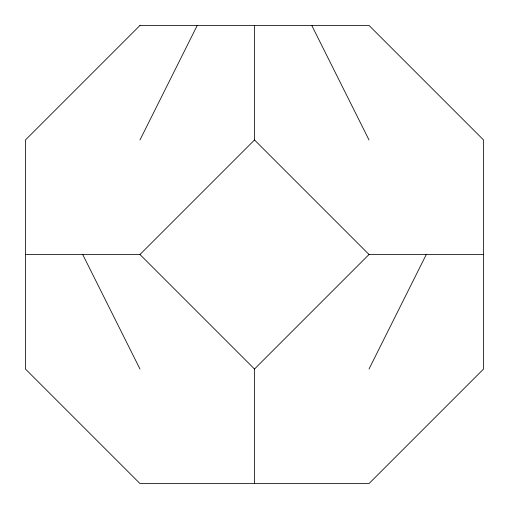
<?xml version="1.0" encoding="UTF-8"?>
<svg xmlns="http://www.w3.org/2000/svg" width="509" height="509" viewBox="0 0 509 509"><rect width="100%" height="100%" fill="white"/><g stroke="black" fill="none" stroke-linecap="round" stroke-linejoin="round"><path stroke-width="0.76" d="M139.975 139.975L197.237 25.45M369.025 369.025L426.287 254.5M25.45 254.5L139.975 254.5L254.5 139.975L254.5 25.45M254.5 483.55L254.5 369.025L369.025 254.5L483.55 254.5M254.5 139.975L369.025 254.5M139.975 254.5L254.5 369.025M311.762 25.45L369.025 139.975M82.712 254.5L139.975 369.025M139.975 25.45L25.45 139.975L25.45 369.025L139.975 483.55L369.025 483.55L483.55 369.025L483.55 139.975L369.025 25.45L139.975 25.45"/></g></svg>
